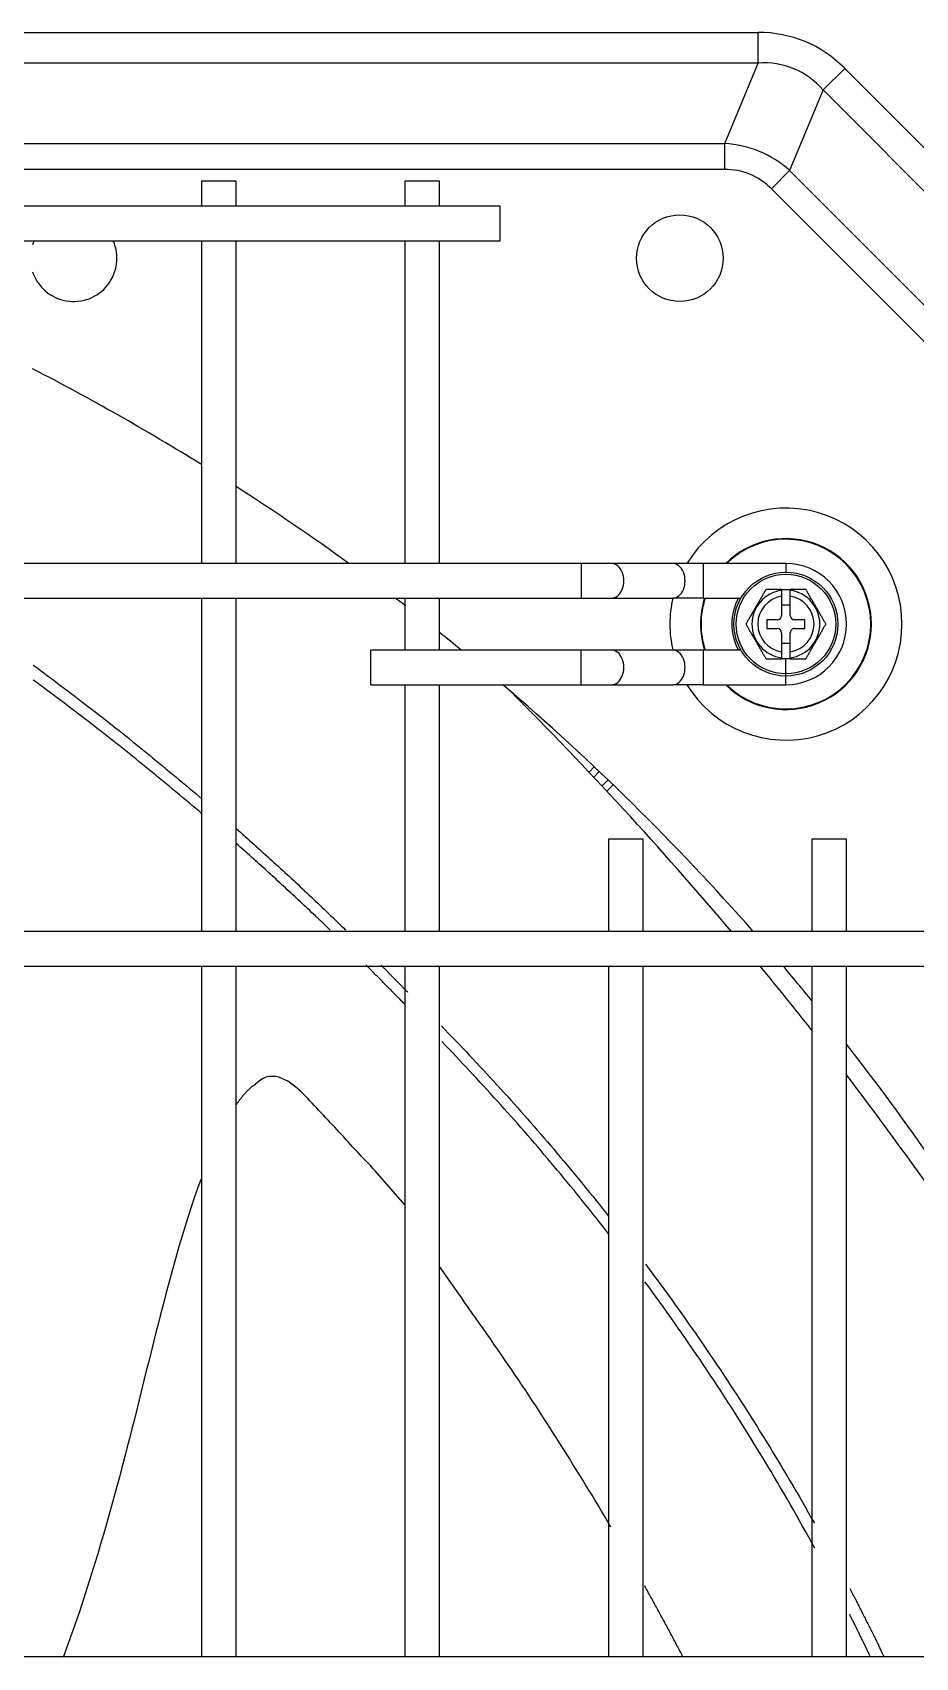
# Model space of a CAD drawing. Header units: millimetres. Extents: x 0 to 504600, y 0 to 118800.
# Drawn here: x 434659.5 to 434761.4, y 46228.8 to 46416.5 of the extents above; entities that cross this region are included whole.
import ezdxf

# ---------------------------------------------------------------- set-up
doc = ezdxf.new("R2010")
doc.units = ezdxf.units.MM
doc.header["$LTSCALE"] = 200
doc.layers.add('LG-AIRCON', color=240, linetype='Continuous')

# ---------------------------------------------------------------- blocks, each defined once
blk = doc.blocks.new('UXC')
at = {"layer": 'LG-AIRCON', "color": 0}
for p, q in [((-393.71, 211.5), (351.81, 211.5)), ((-340.2, 211.5), (-340.2, 131.75)), ((-336.2, 131.75), (-336.2, 211.5)), ((-316.7, 211.5), (-316.7, 131.75)), ((-312.7, 131.75), (-312.7, 211.5)), ((-293.2, 211.5), (-293.2, 131.76)), ((-289.2, 131.76), (-289.2, 211.5)), ((-269.7, 211.5), (-269.7, 131.76)), ((-265.7, 131.76), (-265.7, 211.5)), ((351.81, 131.75), (-393.71, 131.75)), ((-393.71, 127.75), (351.81, 127.75)), ((-340.2, 127.75), (-340.2, 117.09)), ((-336.2, 117.09), (-336.2, 127.75)), ((-316.7, 127.75), (-316.7, 117.09)), ((-312.7, 117.09), (-312.7, 127.75)), ((-293.2, 127.76), (-293.2, 99.26)), ((-289.2, 99.26), (-289.2, 127.76)), ((-269.7, 127.76), (-269.7, 89.26)), ((-265.7, 89.26), (-265.7, 127.76)), ((-340.2, 117.09), (-336.2, 117.09)), ((-316.7, 117.09), (-312.7, 117.09)), ((-313.24, 110.81), (-312.52, 111.53)), ((-311.97, 110.94), (-312.66, 110.25)), ((-398.97, 109.49), (-331.53, 41.98)), ((-311.65, 109.29), (-311.01, 109.92)), ((-310.47, 109.34), (-311.07, 108.74)), ((-333.63, 39.88), (-401.07, 107.39)), ((-410.38, 103.54), (-337.49, 30.57)), ((-339.99, 28.08), (-412.88, 101.04)), ((-323.68, 99.25), (-333.2, 99.25)), ((-333.2, 99.25), (-333.2, 96.25)), ((-323.68, 99.25), (-320.14, 99.25)), ((-323.68, 99.25), (-323.68, 95.25)), ((-313.07, 99.25), (-320.14, 99.25)), ((-309.54, 99.25), (-313.07, 99.25)), ((-285.25, 99.25), (-309.54, 99.25)), ((-309.54, 99.25), (-309.54, 95.25)), ((-285.25, 99.25), (-285.25, 95.25)), ((-333.7, 96.25), (-332.7, 96.25)), ((-333.7, 96.14), (-333.7, 95.46)), ((-332.7, 95.46), (-332.7, 96.14)), ((-333.7, 95.46), (-333.7, 93.25)), ((-332.7, 94.45), (-333.7, 94.45)), ((-332.7, 93.25), (-332.7, 95.46)), ((-328, 95.25), (-323.68, 95.25)), ((-323.68, 95.25), (-320.14, 95.25)), ((-320.14, 95.25), (-313.07, 95.25)), ((-313.07, 95.25), (-309.54, 95.25)), ((-309.54, 95.25), (-285.25, 95.25)), ((-293.2, 95.25), (-293.2, 89.26)), ((-289.2, 89.26), (-289.2, 95.25)), ((-335.4, 92.75), (-335.4, 91.75)), ((-334.2, 92.75), (-335.4, 92.75)), ((-331, 92.75), (-332.2, 92.75)), ((-331, 91.75), (-331, 92.75)), ((-335.4, 91.75), (-334.2, 91.75)), ((-333.7, 91.25), (-333.7, 89.04)), ((-332.7, 89.04), (-332.7, 91.25)), ((-332.2, 91.75), (-331, 91.75)), ((-333.7, 90.05), (-332.7, 90.05)), ((-333.7, 89.04), (-333.7, 88.36)), ((-332.7, 88.25), (-333.7, 88.25)), ((-332.7, 88.36), (-332.7, 89.04)), ((-323.68, 89.25), (-328, 89.25)), ((-323.68, 89.25), (-320.14, 89.25)), ((-323.68, 89.25), (-323.68, 85.25)), ((-313.07, 89.25), (-320.14, 89.25)), ((-309.54, 89.25), (-313.07, 89.25)), ((267.64, 89.25), (-309.54, 89.25)), ((-309.54, 85.25), (-309.54, 89.25)), ((-333.2, 85.25), (-333.2, 86.25)), ((-333.2, 85.25), (-323.68, 85.25)), ((-323.68, 85.25), (-320.14, 85.25)), ((-320.14, 85.25), (-313.07, 85.25)), ((-313.07, 85.25), (-309.54, 85.25)), ((-309.54, 85.25), (267.64, 85.25)), ((-293.2, 85.26), (-293.2, 48)), ((-289.2, 48), (-289.2, 85.26)), ((-269.7, 85.26), (-269.7, 48)), ((-265.7, 48), (-265.7, 85.26)), ((258.31, 48), (-300.21, 48)), ((-300.21, 48), (-300.21, 46)), ((-300.21, 46), (-300.21, 44)), ((-300.21, 44), (258.31, 44)), ((-293.2, 44.01), (-293.2, 41.09)), ((-289.2, 41.09), (-289.2, 44.01)), ((-269.7, 44.01), (-269.7, 41.09)), ((-265.7, 41.09), (-265.7, 44.01)), ((-331.53, 41.98), (-333.63, 39.88)), ((-337.49, 30.57), (-333.63, 39.88)), ((-326.13, 39.74), (-185.49, 39.74)), ((-326.13, 39.74), (-326.13, 36.77)), ((-293.2, 41.09), (-289.2, 41.09)), ((-269.7, 41.09), (-265.7, 41.09)), ((-326.13, 36.77), (-329.98, 27.46)), ((-172.5, 36.77), (-326.13, 36.77)), ((-339.99, 28.08), (-337.49, 30.57)), ((-329.98, 27.46), (-329.98, 23.93)), ((-329.98, 27.46), (288.02, 27.46)), ((288.02, 23.93), (-329.98, 23.93))]:
    blk.add_line(p, q, dxfattribs=at)
for points in [[(-340.58, 203.63), (-340.66, 203.79), (-340.74, 203.94), (-340.82, 204.1), (-340.9, 204.25), (-340.98, 204.41), (-341.06, 204.56), (-341.14, 204.71), (-341.22, 204.87), (-341.3, 205.02), (-341.38, 205.18), (-341.46, 205.33), (-341.54, 205.49), (-341.62, 205.64), (-341.7, 205.8), (-341.78, 205.95), (-341.86, 206.1), (-341.93, 206.26), (-342.01, 206.41), (-342.09, 206.57), (-342.17, 206.72), (-342.25, 206.88), (-342.33, 207.03), (-342.4, 207.19), (-342.48, 207.34), (-342.56, 207.5), (-342.64, 207.65), (-342.72, 207.81), (-342.79, 207.96), (-342.87, 208.12), (-342.95, 208.27), (-343.02, 208.43), (-343.1, 208.58), (-343.18, 208.74), (-343.26, 208.89), (-343.33, 209.05), (-343.41, 209.21), (-343.49, 209.36), (-343.56, 209.52), (-343.64, 209.67), (-343.71, 209.83), (-343.79, 209.98), (-343.87, 210.14), (-343.94, 210.3), (-344.02, 210.45), (-344.09, 210.61), (-344.17, 210.76), (-344.25, 210.92), (-344.32, 211.07), (-344.4, 211.23), (-344.47, 211.39)], [(-342.9, 211.38), (-342.86, 211.28), (-342.81, 211.19), (-342.77, 211.09), (-342.72, 211), (-342.67, 210.9), (-342.63, 210.81), (-342.58, 210.71), (-342.54, 210.62), (-342.49, 210.52), (-342.44, 210.43), (-342.4, 210.33), (-342.35, 210.24), (-342.31, 210.14), (-342.26, 210.05), (-342.21, 209.95), (-342.17, 209.86), (-342.12, 209.76), (-342.07, 209.67), (-342.03, 209.57), (-341.98, 209.48), (-341.93, 209.38), (-341.89, 209.29), (-341.84, 209.19), (-341.79, 209.1), (-341.75, 209), (-341.7, 208.91), (-341.65, 208.81), (-341.61, 208.72), (-341.56, 208.62), (-341.51, 208.53), (-341.47, 208.43), (-341.42, 208.34), (-341.37, 208.24), (-341.33, 208.15), (-341.28, 208.05), (-341.23, 207.96), (-341.18, 207.87), (-341.14, 207.77), (-341.09, 207.68), (-341.04, 207.58), (-341, 207.49), (-340.95, 207.39), (-340.9, 207.3), (-340.85, 207.2), (-340.81, 207.11), (-340.76, 207.01), (-340.71, 206.92), (-340.66, 206.83), (-340.62, 206.73), (-340.57, 206.64)], [(-321.3, 211.5), (-321.22, 211.34), (-321.13, 211.17), (-321.05, 211.01), (-320.96, 210.85), (-320.87, 210.68), (-320.79, 210.52), (-320.7, 210.36), (-320.62, 210.19), (-320.53, 210.03), (-320.44, 209.86), (-320.36, 209.7), (-320.27, 209.54), (-320.18, 209.37), (-320.09, 209.21), (-320.01, 209.05), (-319.92, 208.88), (-319.83, 208.72), (-319.75, 208.55), (-319.66, 208.39), (-319.57, 208.23), (-319.48, 208.06), (-319.39, 207.9), (-319.31, 207.74), (-319.22, 207.57), (-319.13, 207.41), (-319.04, 207.24), (-318.95, 207.08), (-318.86, 206.92), (-318.77, 206.75), (-318.69, 206.59), (-318.6, 206.43), (-318.51, 206.26), (-318.42, 206.1), (-318.33, 205.94), (-318.24, 205.77), (-318.15, 205.61), (-318.06, 205.45), (-317.97, 205.28), (-317.88, 205.12), (-317.79, 204.96), (-317.7, 204.79), (-317.61, 204.63), (-317.52, 204.47), (-317.43, 204.3), (-317.34, 204.14), (-317.25, 203.98), (-317.16, 203.81), (-317.07, 203.65), (-316.98, 203.49), (-316.89, 203.32)], [(-265.64, 156.38), (-265.25, 157.43), (-264.88, 158.5), (-264.52, 159.58), (-264.16, 160.67), (-263.82, 161.77), (-263.48, 162.88), (-263.15, 164), (-262.83, 165.12), (-262.51, 166.24), (-262.2, 167.36), (-261.9, 168.48), (-261.6, 169.59), (-261.31, 170.71), (-261.02, 171.83), (-260.74, 172.94), (-260.45, 174.05), (-260.17, 175.16), (-259.9, 176.28), (-259.62, 177.39), (-259.34, 178.5), (-259.07, 179.61), (-258.79, 180.72), (-258.52, 181.84), (-258.24, 182.95), (-257.96, 184.06), (-257.68, 185.18), (-257.4, 186.29), (-257.11, 187.41), (-256.82, 188.52), (-256.53, 189.63), (-256.24, 190.75), (-255.94, 191.86), (-255.64, 192.97), (-255.34, 194.08), (-255.03, 195.19), (-254.71, 196.29), (-254.39, 197.4), (-254.07, 198.5), (-253.74, 199.61), (-253.41, 200.71), (-253.07, 201.81), (-252.72, 202.9), (-252.37, 204), (-252.01, 205.09), (-251.65, 206.18), (-251.28, 207.26), (-250.9, 208.35), (-250.52, 209.43), (-250.13, 210.51), (-249.74, 211.58)], [(-336.54, 198.97), (-336.19, 198.33), (-335.84, 197.69), (-335.49, 197.06), (-335.13, 196.42), (-334.78, 195.79), (-334.42, 195.15), (-334.06, 194.52), (-333.69, 193.89), (-333.33, 193.25), (-332.96, 192.62), (-332.59, 191.99), (-332.22, 191.36), (-331.85, 190.73), (-331.48, 190.1), (-331.1, 189.48), (-330.73, 188.85), (-330.35, 188.22), (-329.97, 187.6), (-329.58, 186.98), (-329.2, 186.35), (-328.81, 185.73), (-328.43, 185.11), (-328.04, 184.49), (-327.65, 183.87), (-327.25, 183.26), (-326.86, 182.64), (-326.46, 182.03), (-326.07, 181.41), (-325.67, 180.8), (-325.27, 180.19), (-324.87, 179.58), (-324.46, 178.97), (-324.06, 178.36), (-323.65, 177.75), (-323.24, 177.15), (-322.83, 176.54), (-322.42, 175.94), (-322, 175.34), (-321.59, 174.74), (-321.17, 174.14), (-320.75, 173.54), (-320.33, 172.94), (-319.91, 172.34), (-319.49, 171.75), (-319.07, 171.15), (-318.64, 170.56), (-318.21, 169.97), (-317.78, 169.38), (-317.35, 168.79), (-316.92, 168.2)], [(-316.98, 166.17), (-317.41, 166.74), (-317.84, 167.31), (-318.26, 167.88), (-318.68, 168.45), (-319.1, 169.03), (-319.52, 169.61), (-319.94, 170.18), (-320.35, 170.76), (-320.77, 171.34), (-321.18, 171.92), (-321.59, 172.5), (-322, 173.09), (-322.41, 173.67), (-322.82, 174.26), (-323.23, 174.84), (-323.63, 175.43), (-324.03, 176.02), (-324.43, 176.61), (-324.83, 177.2), (-325.23, 177.79), (-325.63, 178.38), (-326.03, 178.98), (-326.42, 179.57), (-326.81, 180.17), (-327.2, 180.77), (-327.59, 181.37), (-327.98, 181.97), (-328.37, 182.57), (-328.75, 183.17), (-329.14, 183.78), (-329.52, 184.38), (-329.9, 184.99), (-330.28, 185.59), (-330.66, 186.2), (-331.03, 186.81), (-331.41, 187.42), (-331.78, 188.03), (-332.15, 188.65), (-332.53, 189.26), (-332.89, 189.88), (-333.26, 190.49), (-333.63, 191.11), (-333.99, 191.73), (-334.35, 192.35), (-334.71, 192.96), (-335.07, 193.58), (-335.43, 194.2), (-335.78, 194.83), (-336.13, 195.45), (-336.48, 196.07)], [(-312.99, 196.52), (-312.63, 195.91), (-312.27, 195.3), (-311.9, 194.69), (-311.54, 194.08), (-311.17, 193.47), (-310.81, 192.86), (-310.44, 192.25), (-310.07, 191.65), (-309.7, 191.04), (-309.32, 190.43), (-308.95, 189.83), (-308.57, 189.22), (-308.2, 188.61), (-307.82, 188.01), (-307.44, 187.4), (-307.06, 186.8), (-306.67, 186.19), (-306.29, 185.59), (-305.9, 184.98), (-305.51, 184.38), (-305.12, 183.78), (-304.73, 183.17), (-304.34, 182.57), (-303.94, 181.97), (-303.55, 181.37), (-303.15, 180.77), (-302.75, 180.17), (-302.35, 179.57), (-301.94, 178.97), (-301.54, 178.37), (-301.13, 177.78), (-300.72, 177.18), (-300.31, 176.58), (-299.9, 175.99), (-299.48, 175.39), (-299.07, 174.8), (-298.65, 174.2), (-298.24, 173.6), (-297.82, 173.01), (-297.4, 172.41), (-296.98, 171.82), (-296.56, 171.22), (-296.14, 170.62), (-295.72, 170.03), (-295.3, 169.43), (-294.88, 168.83), (-294.46, 168.23), (-294.04, 167.63), (-293.62, 167.03), (-293.2, 166.43)], [(-312.72, 162.66), (-312.36, 162.19), (-312, 161.73), (-311.63, 161.27), (-311.27, 160.81), (-310.9, 160.34), (-310.54, 159.88), (-310.17, 159.43), (-309.8, 158.97), (-309.43, 158.51), (-309.06, 158.05), (-308.69, 157.6), (-308.32, 157.14), (-307.94, 156.69), (-307.57, 156.23), (-307.19, 155.78), (-306.82, 155.33), (-306.44, 154.88), (-306.06, 154.43), (-305.68, 153.98), (-305.3, 153.53), (-304.92, 153.08), (-304.54, 152.63), (-304.16, 152.19), (-303.77, 151.74), (-303.39, 151.3), (-303, 150.86), (-302.61, 150.41), (-302.23, 149.97), (-301.84, 149.53), (-301.45, 149.09), (-301.06, 148.65), (-300.67, 148.21), (-300.27, 147.77), (-299.88, 147.34), (-299.49, 146.9), (-299.09, 146.47), (-298.7, 146.03), (-298.3, 145.6), (-297.9, 145.17), (-297.5, 144.74), (-297.1, 144.3), (-296.7, 143.87), (-296.3, 143.45), (-295.9, 143.02), (-295.49, 142.59), (-295.09, 142.16), (-294.68, 141.74), (-294.28, 141.31), (-293.87, 140.89), (-293.46, 140.47)], [(-293.41, 138.66), (-293.82, 139.08), (-294.23, 139.51), (-294.64, 139.93), (-295.04, 140.35), (-295.45, 140.77), (-295.85, 141.2), (-296.26, 141.62), (-296.66, 142.05), (-297.06, 142.47), (-297.46, 142.9), (-297.86, 143.33), (-298.26, 143.76), (-298.66, 144.19), (-299.06, 144.62), (-299.45, 145.05), (-299.85, 145.48), (-300.24, 145.91), (-300.64, 146.34), (-301.03, 146.78), (-301.42, 147.21), (-301.81, 147.65), (-302.2, 148.08), (-302.59, 148.52), (-302.98, 148.96), (-303.36, 149.4), (-303.75, 149.84), (-304.13, 150.28), (-304.52, 150.72), (-304.9, 151.16), (-305.28, 151.6), (-305.66, 152.05), (-306.04, 152.49), (-306.42, 152.93), (-306.8, 153.38), (-307.17, 153.83), (-307.55, 154.27), (-307.92, 154.72), (-308.3, 155.17), (-308.67, 155.62), (-309.04, 156.07), (-309.41, 156.52), (-309.78, 156.97), (-310.15, 157.42), (-310.52, 157.88), (-310.89, 158.33), (-311.25, 158.78), (-311.62, 159.24), (-311.98, 159.7), (-312.35, 160.15), (-312.71, 160.61)], [(-289.2, 159.32), (-285.76, 155.38), (-285.51, 155.1), (-285.25, 154.82), (-284.99, 154.55), (-284.72, 154.27), (-284.46, 154), (-284.2, 153.72), (-283.94, 153.45), (-283.68, 153.17), (-283.42, 152.89), (-283.16, 152.61), (-282.91, 152.33), (-282.65, 152.04), (-282.4, 151.76), (-282.14, 151.48), (-281.88, 151.2), (-281.63, 150.92), (-281.37, 150.64), (-281.11, 150.36), (-280.85, 150.08), (-280.59, 149.8), (-280.33, 149.53), (-280.07, 149.25), (-279.81, 148.97), (-279.55, 148.7), (-279.28, 148.42), (-279.02, 148.15), (-278.76, 147.87), (-278.5, 147.59), (-278.24, 147.32), (-277.98, 147.04), (-277.71, 146.77), (-277.44, 146.5), (-277.17, 146.23), (-276.89, 145.97), (-276.61, 145.73), (-276.31, 145.49), (-276, 145.26), (-275.69, 145.05), (-275.35, 144.87), (-275.01, 144.71), (-274.65, 144.59), (-274.28, 144.51), (-273.9, 144.48), (-273.53, 144.5), (-273.16, 144.58), (-272.82, 144.73), (-272.51, 144.93), (-272.21, 145.16), (-271.91, 145.41)], [(-271.91, 145.41), (-271.87, 145.44), (-271.83, 145.47), (-271.78, 145.5), (-271.74, 145.53), (-271.7, 145.56), (-271.66, 145.59), (-271.62, 145.62), (-271.58, 145.65), (-271.54, 145.68), (-271.5, 145.71), (-271.46, 145.74), (-271.43, 145.77), (-271.39, 145.81), (-271.35, 145.84), (-271.31, 145.87), (-271.27, 145.91), (-271.22, 145.95), (-271.18, 146), (-271.13, 146.04), (-271.08, 146.09), (-271.03, 146.14), (-270.98, 146.19), (-270.93, 146.23), (-270.89, 146.28), (-270.84, 146.33), (-270.8, 146.38), (-270.75, 146.42), (-270.71, 146.47), (-270.67, 146.52), (-270.63, 146.57), (-270.58, 146.62), (-270.54, 146.67), (-270.5, 146.72), (-270.45, 146.77), (-270.41, 146.83), (-270.36, 146.89), (-270.31, 146.95), (-270.26, 147.01), (-270.21, 147.08), (-270.16, 147.14), (-270.11, 147.2), (-270.06, 147.27), (-270.02, 147.33), (-269.97, 147.39), (-269.93, 147.45), (-269.88, 147.51), (-269.84, 147.57), (-269.8, 147.64), (-269.75, 147.7), (-269.71, 147.77)], [(-289.23, 136.19), (-289.22, 136.18), (-289.21, 136.17), (-289.2, 136.16), (-289.19, 136.15), (-289.18, 136.14), (-289.17, 136.12), (-289.15, 136.11), (-289.14, 136.1), (-289.13, 136.09), (-289.12, 136.08), (-289.11, 136.07), (-289.1, 136.05), (-289.08, 136.04), (-289.07, 136.03), (-289.06, 136.02), (-289.05, 136.01), (-289.04, 136), (-289.03, 135.99), (-289.01, 135.97), (-289, 135.96), (-288.99, 135.95), (-288.98, 135.94), (-288.97, 135.93), (-288.96, 135.92), (-288.94, 135.91), (-288.93, 135.89), (-288.92, 135.88), (-288.91, 135.87), (-288.9, 135.86), (-288.89, 135.85), (-288.87, 135.84), (-288.86, 135.83), (-288.85, 135.81), (-288.84, 135.8), (-288.83, 135.79), (-288.82, 135.78), (-288.81, 135.77), (-288.79, 135.76), (-288.78, 135.75), (-288.77, 135.73), (-288.76, 135.72), (-288.75, 135.71), (-288.74, 135.7), (-288.72, 135.69), (-288.71, 135.68), (-288.7, 135.67), (-288.69, 135.65), (-288.68, 135.64), (-288.67, 135.63), (-288.65, 135.62)], [(-288.65, 135.62), (-288.58, 135.54), (-288.5, 135.46), (-288.42, 135.38), (-288.34, 135.3), (-288.26, 135.22), (-288.18, 135.14), (-288.11, 135.06), (-288.03, 134.98), (-287.95, 134.9), (-287.87, 134.82), (-287.79, 134.74), (-287.71, 134.66), (-287.64, 134.58), (-287.56, 134.5), (-287.48, 134.42), (-287.4, 134.34), (-287.32, 134.26), (-287.24, 134.18), (-287.16, 134.1), (-287.09, 134.02), (-287.01, 133.94), (-286.93, 133.86), (-286.85, 133.78), (-286.77, 133.7), (-286.69, 133.62), (-286.61, 133.54), (-286.53, 133.46), (-286.46, 133.38), (-286.38, 133.3), (-286.3, 133.22), (-286.22, 133.14), (-286.14, 133.06), (-286.06, 132.98), (-285.98, 132.9), (-285.9, 132.82), (-285.82, 132.74), (-285.74, 132.66), (-285.67, 132.58), (-285.59, 132.5), (-285.51, 132.42), (-285.43, 132.34), (-285.35, 132.27), (-285.27, 132.19), (-285.19, 132.11), (-285.11, 132.03), (-285.03, 131.95), (-284.95, 131.87), (-284.87, 131.79), (-284.79, 131.71), (-284.71, 131.63)], [(-286.47, 131.65), (-286.53, 131.71), (-286.59, 131.78), (-286.65, 131.84), (-286.71, 131.9), (-286.77, 131.96), (-286.84, 132.02), (-286.9, 132.08), (-286.96, 132.15), (-287.02, 132.21), (-287.08, 132.27), (-287.14, 132.33), (-287.2, 132.39), (-287.26, 132.45), (-287.32, 132.52), (-287.38, 132.58), (-287.44, 132.64), (-287.51, 132.7), (-287.57, 132.76), (-287.63, 132.82), (-287.69, 132.89), (-287.75, 132.95), (-287.81, 133.01), (-287.87, 133.07), (-287.93, 133.13), (-287.99, 133.2), (-288.05, 133.26), (-288.11, 133.32), (-288.17, 133.38), (-288.23, 133.44), (-288.3, 133.51), (-288.36, 133.57), (-288.42, 133.63), (-288.48, 133.69), (-288.54, 133.76), (-288.6, 133.82), (-288.66, 133.88), (-288.72, 133.94), (-288.78, 134), (-288.84, 134.07), (-288.9, 134.13), (-288.96, 134.19), (-289.02, 134.25), (-289.08, 134.32), (-289.14, 134.38), (-289.2, 134.44), (-289.26, 134.5), (-289.32, 134.57), (-289.39, 134.63), (-289.45, 134.69), (-289.51, 134.75)], [(-269.72, 115.87), (-269.98, 116.1), (-270.24, 116.33), (-270.5, 116.55), (-270.76, 116.78), (-271.01, 117.01), (-271.27, 117.24), (-271.53, 117.47), (-271.78, 117.7), (-272.04, 117.93), (-272.29, 118.16), (-272.55, 118.39), (-272.81, 118.62), (-273.06, 118.85), (-273.32, 119.08), (-273.57, 119.31), (-273.83, 119.54), (-274.08, 119.77), (-274.33, 120.01), (-274.59, 120.24), (-274.84, 120.47), (-275.1, 120.7), (-275.35, 120.94), (-275.6, 121.17), (-275.86, 121.4), (-276.11, 121.64), (-276.36, 121.87), (-276.61, 122.11), (-276.87, 122.34), (-277.12, 122.58), (-277.37, 122.81), (-277.62, 123.05), (-277.87, 123.28), (-278.12, 123.52), (-278.37, 123.76), (-278.62, 123.99), (-278.87, 124.23), (-279.13, 124.47), (-279.38, 124.71), (-279.62, 124.94), (-279.87, 125.18), (-280.12, 125.42), (-280.37, 125.66), (-280.62, 125.9), (-280.87, 126.14), (-281.12, 126.38), (-281.37, 126.62), (-281.62, 126.86), (-281.86, 127.1), (-282.11, 127.34), (-282.36, 127.58)], [(-280.57, 127.58), (-280.36, 127.37), (-280.14, 127.17), (-279.93, 126.96), (-279.72, 126.76), (-279.5, 126.56), (-279.29, 126.35), (-279.07, 126.15), (-278.86, 125.94), (-278.65, 125.74), (-278.43, 125.54), (-278.22, 125.33), (-278, 125.13), (-277.79, 124.93), (-277.57, 124.73), (-277.35, 124.52), (-277.14, 124.32), (-276.92, 124.12), (-276.71, 123.92), (-276.49, 123.72), (-276.27, 123.52), (-276.06, 123.32), (-275.84, 123.12), (-275.62, 122.92), (-275.41, 122.72), (-275.19, 122.51), (-274.97, 122.32), (-274.76, 122.12), (-274.54, 121.92), (-274.32, 121.72), (-274.1, 121.52), (-273.88, 121.32), (-273.67, 121.12), (-273.45, 120.92), (-273.23, 120.72), (-273.01, 120.53), (-272.79, 120.33), (-272.57, 120.13), (-272.35, 119.93), (-272.13, 119.74), (-271.91, 119.54), (-271.7, 119.34), (-271.48, 119.15), (-271.26, 118.95), (-271.04, 118.75), (-270.82, 118.56), (-270.6, 118.36), (-270.37, 118.17), (-270.15, 117.97), (-269.93, 117.77), (-269.71, 117.58)], [(-265.81, 114.19), (-265.43, 113.87), (-265.05, 113.54), (-264.67, 113.22), (-264.29, 112.9), (-263.91, 112.58), (-263.52, 112.26), (-263.14, 111.94), (-262.76, 111.62), (-262.38, 111.3), (-261.99, 110.98), (-261.61, 110.66), (-261.22, 110.34), (-260.84, 110.03), (-260.45, 109.71), (-260.07, 109.39), (-259.68, 109.08), (-259.3, 108.76), (-258.91, 108.45), (-258.52, 108.14), (-258.13, 107.82), (-257.74, 107.51), (-257.36, 107.2), (-256.97, 106.89), (-256.58, 106.58), (-256.19, 106.27), (-255.8, 105.96), (-255.4, 105.65), (-255.01, 105.34), (-254.62, 105.03), (-254.23, 104.73), (-253.84, 104.42), (-253.44, 104.12), (-253.05, 103.81), (-252.66, 103.51), (-252.26, 103.2), (-251.87, 102.9), (-251.47, 102.6), (-251.07, 102.29), (-250.68, 101.99), (-250.28, 101.69), (-249.88, 101.39), (-249.49, 101.09), (-249.09, 100.79), (-248.69, 100.49), (-248.29, 100.19), (-247.89, 99.9), (-247.49, 99.6), (-247.09, 99.3), (-246.69, 99.01), (-246.29, 98.71)], [(-246.29, 96.99), (-246.69, 97.28), (-247.09, 97.58), (-247.49, 97.88), (-247.89, 98.17), (-248.29, 98.47), (-248.69, 98.77), (-249.09, 99.07), (-249.49, 99.37), (-249.88, 99.67), (-250.28, 99.97), (-250.68, 100.27), (-251.07, 100.57), (-251.47, 100.88), (-251.87, 101.18), (-252.26, 101.48), (-252.66, 101.79), (-253.05, 102.09), (-253.44, 102.4), (-253.84, 102.7), (-254.23, 103.01), (-254.62, 103.32), (-255.01, 103.62), (-255.41, 103.93), (-255.8, 104.24), (-256.19, 104.55), (-256.58, 104.86), (-256.97, 105.17), (-257.36, 105.48), (-257.75, 105.8), (-258.14, 106.11), (-258.52, 106.42), (-258.91, 106.73), (-259.3, 107.05), (-259.69, 107.36), (-260.07, 107.68), (-260.46, 107.99), (-260.84, 108.31), (-261.23, 108.63), (-261.61, 108.95), (-262, 109.26), (-262.38, 109.58), (-262.76, 109.9), (-263.15, 110.22), (-263.53, 110.54), (-263.91, 110.86), (-264.29, 111.19), (-264.67, 111.51), (-265.05, 111.83), (-265.43, 112.15), (-265.81, 112.48)], [(-335.51, 96.25), (-335.52, 96.23), (-335.54, 96.2), (-335.57, 96.14), (-335.61, 96.07), (-335.65, 96), (-335.7, 95.92), (-335.74, 95.84), (-335.79, 95.75), (-335.84, 95.67), (-335.89, 95.58), (-335.94, 95.49), (-335.99, 95.41), (-336.04, 95.32), (-336.1, 95.23), (-336.15, 95.14), (-336.2, 95.05), (-336.25, 94.96), (-336.3, 94.87), (-336.35, 94.78), (-336.4, 94.7), (-336.46, 94.61), (-336.51, 94.52), (-336.56, 94.43), (-336.61, 94.34), (-336.66, 94.25), (-336.71, 94.16), (-336.77, 94.07), (-336.82, 93.98), (-336.87, 93.89), (-336.92, 93.8), (-336.97, 93.71), (-337.02, 93.62), (-337.08, 93.53), (-337.13, 93.44), (-337.18, 93.36), (-337.23, 93.27), (-337.28, 93.18), (-337.33, 93.09), (-337.38, 93), (-337.43, 92.91), (-337.48, 92.83), (-337.53, 92.74), (-337.58, 92.66), (-337.63, 92.58), (-337.67, 92.5), (-337.72, 92.42), (-337.75, 92.36), (-337.79, 92.3), (-337.81, 92.27), (-337.82, 92.25)], [(-333.7, 96.25), (-333.74, 96.25), (-333.78, 96.25), (-333.82, 96.25), (-333.86, 96.25), (-333.91, 96.25), (-333.95, 96.25), (-333.99, 96.25), (-334.03, 96.25), (-334.07, 96.25), (-334.11, 96.25), (-334.15, 96.25), (-334.2, 96.25), (-334.24, 96.25), (-334.28, 96.25), (-334.32, 96.25), (-334.36, 96.25), (-334.4, 96.25), (-334.44, 96.25), (-334.49, 96.25), (-334.53, 96.25), (-334.57, 96.25), (-334.61, 96.25), (-334.65, 96.25), (-334.69, 96.25), (-334.73, 96.25), (-334.77, 96.25), (-334.81, 96.25), (-334.85, 96.25), (-334.89, 96.25), (-334.93, 96.25), (-334.97, 96.25), (-335.01, 96.25), (-335.05, 96.25), (-335.09, 96.25), (-335.13, 96.25), (-335.17, 96.25), (-335.2, 96.25), (-335.24, 96.25), (-335.27, 96.25), (-335.31, 96.25), (-335.34, 96.25), (-335.37, 96.25), (-335.4, 96.25), (-335.42, 96.25), (-335.45, 96.25), (-335.47, 96.25), (-335.48, 96.25), (-335.5, 96.25), (-335.5, 96.25), (-335.51, 96.25)], [(-333.7, 96.25), (-333.7, 96.25), (-333.7, 96.25), (-333.7, 96.24), (-333.7, 96.24), (-333.7, 96.24), (-333.7, 96.24), (-333.7, 96.23), (-333.7, 96.23), (-333.7, 96.23), (-333.7, 96.23), (-333.7, 96.23), (-333.7, 96.22), (-333.7, 96.22), (-333.7, 96.22), (-333.7, 96.22), (-333.7, 96.21), (-333.7, 96.21), (-333.7, 96.21), (-333.7, 96.21), (-333.7, 96.21), (-333.7, 96.2), (-333.7, 96.2), (-333.7, 96.2), (-333.7, 96.2), (-333.7, 96.19), (-333.7, 96.19), (-333.7, 96.19), (-333.7, 96.19), (-333.7, 96.18), (-333.7, 96.18), (-333.7, 96.18), (-333.7, 96.18), (-333.7, 96.18), (-333.7, 96.17), (-333.7, 96.17), (-333.7, 96.17), (-333.7, 96.17), (-333.7, 96.16), (-333.7, 96.16), (-333.7, 96.16), (-333.7, 96.16), (-333.7, 96.16), (-333.7, 96.15), (-333.7, 96.15), (-333.7, 96.15), (-333.7, 96.15), (-333.7, 96.14), (-333.7, 96.14), (-333.7, 96.14), (-333.7, 96.14)], [(-330.89, 96.25), (-330.89, 96.25), (-330.9, 96.25), (-330.91, 96.25), (-330.93, 96.25), (-330.95, 96.25), (-330.97, 96.25), (-331, 96.25), (-331.03, 96.25), (-331.06, 96.25), (-331.09, 96.25), (-331.12, 96.25), (-331.16, 96.25), (-331.2, 96.25), (-331.23, 96.25), (-331.27, 96.25), (-331.31, 96.25), (-331.35, 96.25), (-331.39, 96.25), (-331.42, 96.25), (-331.46, 96.25), (-331.5, 96.25), (-331.55, 96.25), (-331.59, 96.25), (-331.63, 96.25), (-331.67, 96.25), (-331.71, 96.25), (-331.75, 96.25), (-331.79, 96.25), (-331.83, 96.25), (-331.87, 96.25), (-331.91, 96.25), (-331.95, 96.25), (-332, 96.25), (-332.04, 96.25), (-332.08, 96.25), (-332.12, 96.25), (-332.16, 96.25), (-332.2, 96.25), (-332.24, 96.25), (-332.28, 96.25), (-332.33, 96.25), (-332.37, 96.25), (-332.41, 96.25), (-332.45, 96.25), (-332.49, 96.25), (-332.53, 96.25), (-332.57, 96.25), (-332.61, 96.25), (-332.66, 96.25), (-332.7, 96.25)], [(-332.7, 96.14), (-332.7, 96.14), (-332.7, 96.14), (-332.7, 96.14), (-332.7, 96.15), (-332.7, 96.15), (-332.7, 96.15), (-332.7, 96.15), (-332.7, 96.15), (-332.7, 96.16), (-332.7, 96.16), (-332.7, 96.16), (-332.7, 96.16), (-332.7, 96.17), (-332.7, 96.17), (-332.7, 96.17), (-332.7, 96.17), (-332.7, 96.18), (-332.7, 96.18), (-332.7, 96.18), (-332.7, 96.18), (-332.7, 96.18), (-332.7, 96.19), (-332.7, 96.19), (-332.7, 96.19), (-332.7, 96.19), (-332.7, 96.2), (-332.7, 96.2), (-332.7, 96.2), (-332.7, 96.2), (-332.7, 96.2), (-332.7, 96.21), (-332.7, 96.21), (-332.7, 96.21), (-332.7, 96.21), (-332.7, 96.22), (-332.7, 96.22), (-332.7, 96.22), (-332.7, 96.22), (-332.7, 96.23), (-332.7, 96.23), (-332.7, 96.23), (-332.7, 96.23), (-332.7, 96.23), (-332.7, 96.24), (-332.7, 96.24), (-332.7, 96.24), (-332.7, 96.24), (-332.7, 96.25), (-332.7, 96.25), (-332.7, 96.25)], [(-328.58, 92.25), (-328.59, 92.27), (-328.61, 92.3), (-328.64, 92.36), (-328.68, 92.43), (-328.72, 92.5), (-328.77, 92.58), (-328.82, 92.66), (-328.86, 92.75), (-328.91, 92.83), (-328.96, 92.92), (-329.01, 93.01), (-329.07, 93.09), (-329.12, 93.18), (-329.17, 93.27), (-329.22, 93.36), (-329.27, 93.45), (-329.32, 93.54), (-329.37, 93.63), (-329.42, 93.72), (-329.48, 93.8), (-329.53, 93.89), (-329.58, 93.98), (-329.63, 94.07), (-329.68, 94.16), (-329.73, 94.25), (-329.79, 94.34), (-329.84, 94.43), (-329.89, 94.52), (-329.94, 94.61), (-329.99, 94.7), (-330.04, 94.79), (-330.1, 94.88), (-330.15, 94.97), (-330.2, 95.06), (-330.25, 95.14), (-330.3, 95.23), (-330.35, 95.32), (-330.4, 95.41), (-330.45, 95.5), (-330.5, 95.59), (-330.55, 95.67), (-330.6, 95.76), (-330.65, 95.84), (-330.7, 95.92), (-330.75, 96), (-330.79, 96.08), (-330.83, 96.14), (-330.86, 96.2), (-330.88, 96.23), (-330.89, 96.25)], [(-337.82, 92.25), (-337.81, 92.23), (-337.79, 92.2), (-337.75, 92.14), (-337.72, 92.07), (-337.67, 92), (-337.63, 91.92), (-337.58, 91.84), (-337.53, 91.75), (-337.48, 91.67), (-337.43, 91.58), (-337.38, 91.49), (-337.33, 91.41), (-337.28, 91.32), (-337.23, 91.23), (-337.18, 91.14), (-337.13, 91.05), (-337.07, 90.96), (-337.02, 90.87), (-336.97, 90.78), (-336.92, 90.7), (-336.87, 90.61), (-336.82, 90.52), (-336.76, 90.43), (-336.71, 90.34), (-336.66, 90.25), (-336.61, 90.16), (-336.56, 90.07), (-336.51, 89.98), (-336.45, 89.89), (-336.4, 89.8), (-336.35, 89.71), (-336.3, 89.62), (-336.25, 89.53), (-336.2, 89.44), (-336.15, 89.36), (-336.09, 89.27), (-336.04, 89.18), (-335.99, 89.09), (-335.94, 89), (-335.89, 88.91), (-335.84, 88.83), (-335.79, 88.74), (-335.74, 88.66), (-335.7, 88.58), (-335.65, 88.5), (-335.61, 88.42), (-335.57, 88.36), (-335.54, 88.3), (-335.52, 88.27), (-335.51, 88.25)], [(-330.89, 88.25), (-330.88, 88.27), (-330.86, 88.3), (-330.83, 88.36), (-330.79, 88.43), (-330.74, 88.5), (-330.7, 88.58), (-330.65, 88.66), (-330.6, 88.75), (-330.55, 88.83), (-330.5, 88.92), (-330.45, 89.01), (-330.4, 89.09), (-330.35, 89.18), (-330.3, 89.27), (-330.25, 89.36), (-330.2, 89.45), (-330.15, 89.54), (-330.09, 89.63), (-330.04, 89.72), (-329.99, 89.8), (-329.94, 89.89), (-329.89, 89.98), (-329.84, 90.07), (-329.78, 90.16), (-329.73, 90.25), (-329.68, 90.34), (-329.63, 90.43), (-329.58, 90.52), (-329.53, 90.61), (-329.47, 90.7), (-329.42, 90.79), (-329.37, 90.88), (-329.32, 90.97), (-329.27, 91.06), (-329.22, 91.14), (-329.17, 91.23), (-329.11, 91.32), (-329.06, 91.41), (-329.01, 91.5), (-328.96, 91.59), (-328.91, 91.67), (-328.86, 91.76), (-328.81, 91.84), (-328.77, 91.92), (-328.72, 92), (-328.68, 92.08), (-328.64, 92.14), (-328.61, 92.2), (-328.59, 92.23), (-328.58, 92.25)], [(-335.51, 88.25), (-335.5, 88.25), (-335.5, 88.25), (-335.48, 88.25), (-335.47, 88.25), (-335.45, 88.25), (-335.42, 88.25), (-335.4, 88.25), (-335.37, 88.25), (-335.34, 88.25), (-335.3, 88.25), (-335.27, 88.25), (-335.24, 88.25), (-335.2, 88.25), (-335.16, 88.25), (-335.13, 88.25), (-335.09, 88.25), (-335.05, 88.25), (-335.01, 88.25), (-334.97, 88.25), (-334.93, 88.25), (-334.89, 88.25), (-334.85, 88.25), (-334.81, 88.25), (-334.77, 88.25), (-334.73, 88.25), (-334.69, 88.25), (-334.65, 88.25), (-334.61, 88.25), (-334.56, 88.25), (-334.52, 88.25), (-334.48, 88.25), (-334.44, 88.25), (-334.4, 88.25), (-334.36, 88.25), (-334.32, 88.25), (-334.28, 88.25), (-334.24, 88.25), (-334.19, 88.25), (-334.15, 88.25), (-334.11, 88.25), (-334.07, 88.25), (-334.03, 88.25), (-333.99, 88.25), (-333.95, 88.25), (-333.9, 88.25), (-333.86, 88.25), (-333.82, 88.25), (-333.78, 88.25), (-333.74, 88.25), (-333.7, 88.25)], [(-333.7, 88.36), (-333.7, 88.36), (-333.7, 88.36), (-333.7, 88.36), (-333.7, 88.35), (-333.7, 88.35), (-333.7, 88.35), (-333.7, 88.35), (-333.7, 88.35), (-333.7, 88.34), (-333.7, 88.34), (-333.7, 88.34), (-333.7, 88.34), (-333.7, 88.33), (-333.7, 88.33), (-333.7, 88.33), (-333.7, 88.33), (-333.7, 88.32), (-333.7, 88.32), (-333.7, 88.32), (-333.7, 88.32), (-333.7, 88.32), (-333.7, 88.31), (-333.7, 88.31), (-333.7, 88.31), (-333.7, 88.31), (-333.7, 88.3), (-333.7, 88.3), (-333.7, 88.3), (-333.7, 88.3), (-333.7, 88.3), (-333.7, 88.29), (-333.7, 88.29), (-333.7, 88.29), (-333.7, 88.29), (-333.7, 88.28), (-333.7, 88.28), (-333.7, 88.28), (-333.7, 88.28), (-333.7, 88.27), (-333.7, 88.27), (-333.7, 88.27), (-333.7, 88.27), (-333.7, 88.27), (-333.7, 88.26), (-333.7, 88.26), (-333.7, 88.26), (-333.7, 88.26), (-333.7, 88.25), (-333.7, 88.25), (-333.7, 88.25)], [(-332.7, 88.25), (-332.7, 88.25), (-332.7, 88.25), (-332.7, 88.26), (-332.7, 88.26), (-332.7, 88.26), (-332.7, 88.26), (-332.7, 88.27), (-332.7, 88.27), (-332.7, 88.27), (-332.7, 88.27), (-332.7, 88.27), (-332.7, 88.28), (-332.7, 88.28), (-332.7, 88.28), (-332.7, 88.28), (-332.7, 88.29), (-332.7, 88.29), (-332.7, 88.29), (-332.7, 88.29), (-332.7, 88.3), (-332.7, 88.3), (-332.7, 88.3), (-332.7, 88.3), (-332.7, 88.3), (-332.7, 88.31), (-332.7, 88.31), (-332.7, 88.31), (-332.7, 88.31), (-332.7, 88.32), (-332.7, 88.32), (-332.7, 88.32), (-332.7, 88.32), (-332.7, 88.32), (-332.7, 88.33), (-332.7, 88.33), (-332.7, 88.33), (-332.7, 88.33), (-332.7, 88.34), (-332.7, 88.34), (-332.7, 88.34), (-332.7, 88.34), (-332.7, 88.35), (-332.7, 88.35), (-332.7, 88.35), (-332.7, 88.35), (-332.7, 88.35), (-332.7, 88.36), (-332.7, 88.36), (-332.7, 88.36), (-332.7, 88.36)], [(-332.7, 88.25), (-332.66, 88.25), (-332.61, 88.25), (-332.57, 88.25), (-332.53, 88.25), (-332.49, 88.25), (-332.45, 88.25), (-332.41, 88.25), (-332.37, 88.25), (-332.32, 88.25), (-332.28, 88.25), (-332.24, 88.25), (-332.2, 88.25), (-332.16, 88.25), (-332.12, 88.25), (-332.07, 88.25), (-332.03, 88.25), (-331.99, 88.25), (-331.95, 88.25), (-331.91, 88.25), (-331.87, 88.25), (-331.83, 88.25), (-331.79, 88.25), (-331.74, 88.25), (-331.7, 88.25), (-331.66, 88.25), (-331.62, 88.25), (-331.58, 88.25), (-331.54, 88.25), (-331.5, 88.25), (-331.46, 88.25), (-331.42, 88.25), (-331.38, 88.25), (-331.34, 88.25), (-331.31, 88.25), (-331.27, 88.25), (-331.23, 88.25), (-331.19, 88.25), (-331.16, 88.25), (-331.12, 88.25), (-331.09, 88.25), (-331.06, 88.25), (-331.03, 88.25), (-331, 88.25), (-330.97, 88.25), (-330.95, 88.25), (-330.93, 88.25), (-330.91, 88.25), (-330.9, 88.25), (-330.89, 88.25), (-330.89, 88.25)]]:
    blk.add_lwpolyline(points, dxfattribs=at)
for centre, radius in [((-333.2, 92.25), 6), ((-333.2, 92.25), 5.75), ((-320.95, 50), 5)]:
    blk.add_circle(centre, radius, dxfattribs=at)
for centre, radius, start, end in [((8.07, 410.22), 438.17, 212.9312, 217.3614), ((-115.45, 316), 285, 211.0177, 217.9451), ((8.07, 410.22), 438.17, 218.2148, 219.4589), ((-115.45, 316), 285, 219.2344, 220.2763), ((-115.45, 316), 285, 221.3395, 229.5101), ((8.07, 410.22), 438.17, 220.1397, 225.0707), ((-333.2, 92.25), 13.4, 31.4943, 328.5168), ((-333.2, 92.25), 9.87, 45.1968, 180), ((-333.2, 92.25), 9.8, 45.6244, 314.3982), ((-333.2, 92.25), 7, 90, 270), ((-333.2, 92.25), 3.92, 97.3304, 262.6696), ((-333.2, 92.25), 3.92, 277.3304, 82.6696), ((-333.2, 92.25), 3.25, 98.8499, 261.1501), ((-333.2, 92.25), 3.25, 278.8499, 81.1501), ((-333.2, 92.25), 6.26, 0, 28.6481), ((-333.2, 92.25), 9.8, 0, 17.8425), ((-333.2, 92.25), 9.87, 342.3094, 17.7075), ((-333.2, 92.25), 13.4, 0, 12.9431), ((-115.45, 316), 285, 230.7639, 231.4139), ((-333.2, 92.25), 9.87, 180, 314.8256), ((-334.2, 93.25), 0.5, 270, 0), ((-332.2, 93.25), 0.5, 180, 270), ((-333.2, 92.25), 6.26, 331.3745, 0), ((-333.2, 92.25), 9.8, 342.1688, 0), ((-333.2, 92.25), 13.4, 347.0681, 0), ((-334.2, 91.25), 0.5, 0, 90), ((-332.2, 91.25), 0.5, 90, 180), ((-115.45, 316), 285, 232.4357, 232.7127), ((-115.45, 316), 285, 234.0601, 237.2319), ((-115.45, 316), 285, 238.1839, 242.6912), ((-250.95, 50), 5, 18.1969, 203.5688), ((-250.95, 50), 5, 336.4257, 341.8033)]:
    blk.add_arc(centre, radius, start, end, dxfattribs=at)
for centre, major_axis, ratio, start_param, end_param in [((-320.14, 97.25), (0, 2), 0.707107, 0, 3.141596), ((-313.07, 97.25), (0, 2), 0.707107, 0, 3.141596), ((-320.14, 87.25), (0, -2), 0.707107, 3.141589, 6.283185), ((-313.07, 87.25), (0, -2), 0.707107, 3.141589, 6.283185), ((-322.96, 55.01), (6.09, 14.7), 0.678562, 2.867416, 3.415769), ((-322.96, 55.01), (7.19, 17.34), 0.799319, 2.867416, 3.415769), ((-324.12, 52.21), (9.99, 24.09), 0.575125, 2.867416, 3.415769), ((-324.12, 52.21), (11.29, 27.23), 0.678562, 2.867416, 3.415769)]:
    blk.add_ellipse(centre, major_axis=major_axis, ratio=ratio, start_param=start_param, end_param=end_param, dxfattribs=at)

msp = doc.modelspace()

# ---------------------------------------------------------------- block references
at = {"layer": 'LG-AIRCON', "color": 200, "rotation": 180}
msp.add_blockref('UXC', (434413.27, 46440.42), dxfattribs=at)

doc.saveas('drawing.dxf')
